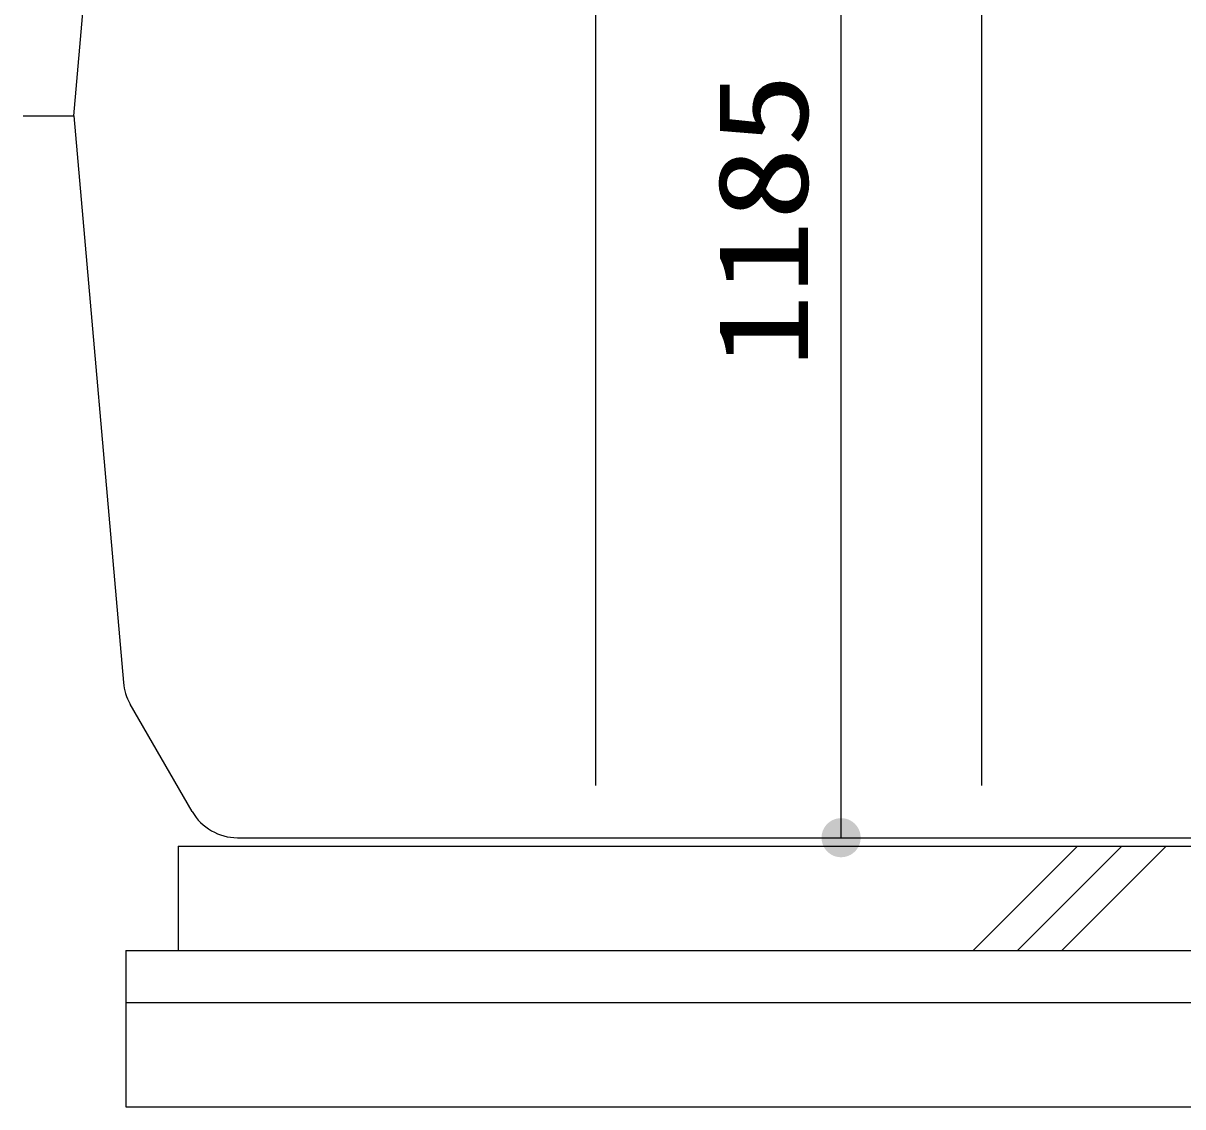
# Model space of a CAD drawing. Units: millimetres, scale not verified. Extents: x -8093 to 8093, y -5792 to 5792.
# Drawn here: x -6351 to -5240, y -3408 to -2369 of the extents above; entities that cross this region are included whole.
import ezdxf
from ezdxf.enums import TextEntityAlignment as Align

# ---------------------------------------------------------------- set-up
doc = ezdxf.new("R2010")
doc.units = ezdxf.units.MM
doc.header["$LTSCALE"] = 30
for name, color, linetype, lineweight in [('0-1_00クル-フ-0躯体', 3, 'Continuous', 25), ('0-3_00クル-フ-1機器', 2, 'Continuous', 25), ('0-4_00クル-フ-6寸法', 132, 'Continuous', 25)]:
    doc.layers.add(name, color=color, linetype=linetype, lineweight=lineweight)
doc.styles.add('ＭＳ ゴシック', font='')
doc.styles.get('ＭＳ ゴシック').set_extended_font_data('MS Gothic')

msp = doc.modelspace()

# ---------------------------------------------------------------- linework, layer by layer
at = {"layer": '0-1_00クル-フ-0躯体'}
for p, q in [((-5802.9, -1755.6), (-5802.9, -3099.6)), ((-5432.9, -1755.6), (-5432.9, -3099.6)), ((-6302.91, -2457.6), (-6254.65, -1905.98)), ((-6351.45, -2457.6), (-6302.91, -2457.6)), ((-6302.91, -2457.6), (-6255.38, -3000.85)), ((-6189.34, -3124.6), (-6248.87, -3021.49)), ((-6146.04, -3149.6), (-4659.77, -3149.6))]:
    msp.add_line(p, q, dxfattribs=at)
for centre, start, end in [((-6205.57, -2996.49), 185, 210), ((-6146.04, -3099.6), 210, 270)]:
    msp.add_arc(centre, 50, start, end, dxfattribs=at)
at = {"layer": '0-3_00クル-フ-1機器'}
for p, q in [((-6202.91, -3157.59), (-4602.91, -3157.59)), ((-6202.91, -3157.59), (-6202.91, -3257.59)), ((-5440.63, -3257.59), (-5340.63, -3157.59)), ((-5398.21, -3257.59), (-5298.21, -3157.59)), ((-5355.78, -3257.59), (-5255.78, -3157.59)), ((-6252.91, -3257.59), (-6252.91, -3407.59)), ((-6252.91, -3307.59), (-4552.91, -3307.59)), ((-6252.91, -3407.59), (-4552.91, -3407.59))]:
    msp.add_line(p, q, dxfattribs=at)
msp.add_lwpolyline([(-6252.91, -3257.59), (-4552.91, -3257.59), (-4552.91, -3407.59)], dxfattribs=at)
at = {"layer": '0-4_00クル-フ-6寸法', "color": 4}
for p, q in [((-5567.34, -3149.6), (-5567.34, -1964.59)), ((-5687.34, -3149.6), (-5567.34, -3149.6))]:
    msp.add_line(p, q, dxfattribs=at)
at = {"layer": '0-4_00クル-フ-6寸法'}
for points in [[(-5567.34, -3149.6), (-5580.18, -3135.93), (-5578.37, -3134.43)], [(-5567.34, -3149.6), (-5578.37, -3134.43), (-5576.38, -3133.17)], [(-5567.34, -3149.6), (-5576.38, -3133.17), (-5574.25, -3132.16)], [(-5567.34, -3149.6), (-5574.25, -3132.16), (-5572.01, -3131.44)], [(-5567.34, -3149.6), (-5572.01, -3131.44), (-5569.69, -3131)], [(-5567.34, -3149.6), (-5569.69, -3131), (-5567.34, -3130.85)], [(-5567.34, -3149.6), (-5567.34, -3130.85), (-5564.99, -3131)], [(-5567.34, -3149.6), (-5564.99, -3131), (-5562.68, -3131.44)], [(-5567.34, -3149.6), (-5562.68, -3131.44), (-5560.44, -3132.16)], [(-5567.34, -3149.6), (-5560.44, -3132.16), (-5558.31, -3133.17)], [(-5567.34, -3149.6), (-5558.31, -3133.17), (-5556.32, -3134.43)], [(-5567.34, -3149.6), (-5556.32, -3134.43), (-5554.51, -3135.93)], [(-5567.34, -3149.6), (-5586.06, -3148.42), (-5585.76, -3146.08)], [(-5567.34, -3149.6), (-5585.76, -3146.08), (-5585.18, -3143.8)], [(-5567.34, -3149.6), (-5585.18, -3143.8), (-5584.31, -3141.61)], [(-5567.34, -3149.6), (-5584.31, -3141.61), (-5583.18, -3139.55)], [(-5567.34, -3149.6), (-5583.18, -3139.55), (-5581.79, -3137.65)], [(-5567.34, -3149.6), (-5581.79, -3137.65), (-5580.18, -3135.93)], [(-5567.34, -3149.6), (-5554.51, -3135.93), (-5552.9, -3137.65)], [(-5567.34, -3149.6), (-5552.9, -3137.65), (-5551.51, -3139.55)], [(-5567.34, -3149.6), (-5551.51, -3139.55), (-5550.38, -3141.61)], [(-5567.34, -3149.6), (-5550.38, -3141.61), (-5549.51, -3143.8)], [(-5567.34, -3149.6), (-5549.51, -3143.8), (-5548.93, -3146.08)], [(-5567.34, -3149.6), (-5548.93, -3146.08), (-5548.63, -3148.42)], [(-5567.34, -3149.6), (-5586.06, -3150.77), (-5586.06, -3148.42)], [(-5567.34, -3149.6), (-5585.76, -3153.11), (-5586.06, -3150.77)], [(-5567.34, -3149.6), (-5585.18, -3155.39), (-5585.76, -3153.11)], [(-5567.34, -3149.6), (-5584.31, -3157.58), (-5585.18, -3155.39)], [(-5567.34, -3149.6), (-5583.18, -3159.64), (-5584.31, -3157.58)], [(-5567.34, -3149.6), (-5581.79, -3161.55), (-5583.18, -3159.64)], [(-5567.34, -3149.6), (-5580.18, -3163.27), (-5581.79, -3161.55)], [(-5567.34, -3149.6), (-5578.37, -3164.77), (-5580.18, -3163.27)], [(-5567.34, -3149.6), (-5576.38, -3166.03), (-5578.37, -3164.77)], [(-5567.34, -3149.6), (-5574.25, -3167.03), (-5576.38, -3166.03)], [(-5567.34, -3149.6), (-5572.01, -3167.76), (-5574.25, -3167.03)], [(-5567.34, -3149.6), (-5569.69, -3168.2), (-5572.01, -3167.76)], [(-5567.34, -3149.6), (-5567.34, -3168.35), (-5569.69, -3168.2)], [(-5567.34, -3149.6), (-5548.63, -3148.42), (-5548.63, -3150.77)], [(-5567.34, -3149.6), (-5564.99, -3168.2), (-5567.34, -3168.35)], [(-5567.34, -3149.6), (-5562.68, -3167.76), (-5564.99, -3168.2)], [(-5567.34, -3149.6), (-5560.44, -3167.03), (-5562.68, -3167.76)], [(-5567.34, -3149.6), (-5558.31, -3166.03), (-5560.44, -3167.03)], [(-5567.34, -3149.6), (-5556.32, -3164.77), (-5558.31, -3166.03)], [(-5567.34, -3149.6), (-5554.51, -3163.27), (-5556.32, -3164.77)], [(-5567.34, -3149.6), (-5552.9, -3161.55), (-5554.51, -3163.27)], [(-5567.34, -3149.6), (-5551.51, -3159.64), (-5552.9, -3161.55)], [(-5567.34, -3149.6), (-5550.38, -3157.58), (-5551.51, -3159.64)], [(-5567.34, -3149.6), (-5549.51, -3155.39), (-5550.38, -3157.58)], [(-5567.34, -3149.6), (-5548.93, -3153.11), (-5549.51, -3155.39)], [(-5567.34, -3149.6), (-5548.63, -3150.77), (-5548.93, -3153.11)]]:
    msp.add_solid(points, dxfattribs=at)

# ---------------------------------------------------------------- texts
at = {"layer": '0-4_00クル-フ-6寸法', "color": 3, "style": 'ＭＳ ゴシック', "width": 1.2}
msp.add_text('1185', height=86.66, rotation=90, dxfattribs=at).set_placement((-5573.19, -2699.38), align=Align.BOTTOM_LEFT)

doc.saveas('drawing.dxf')
